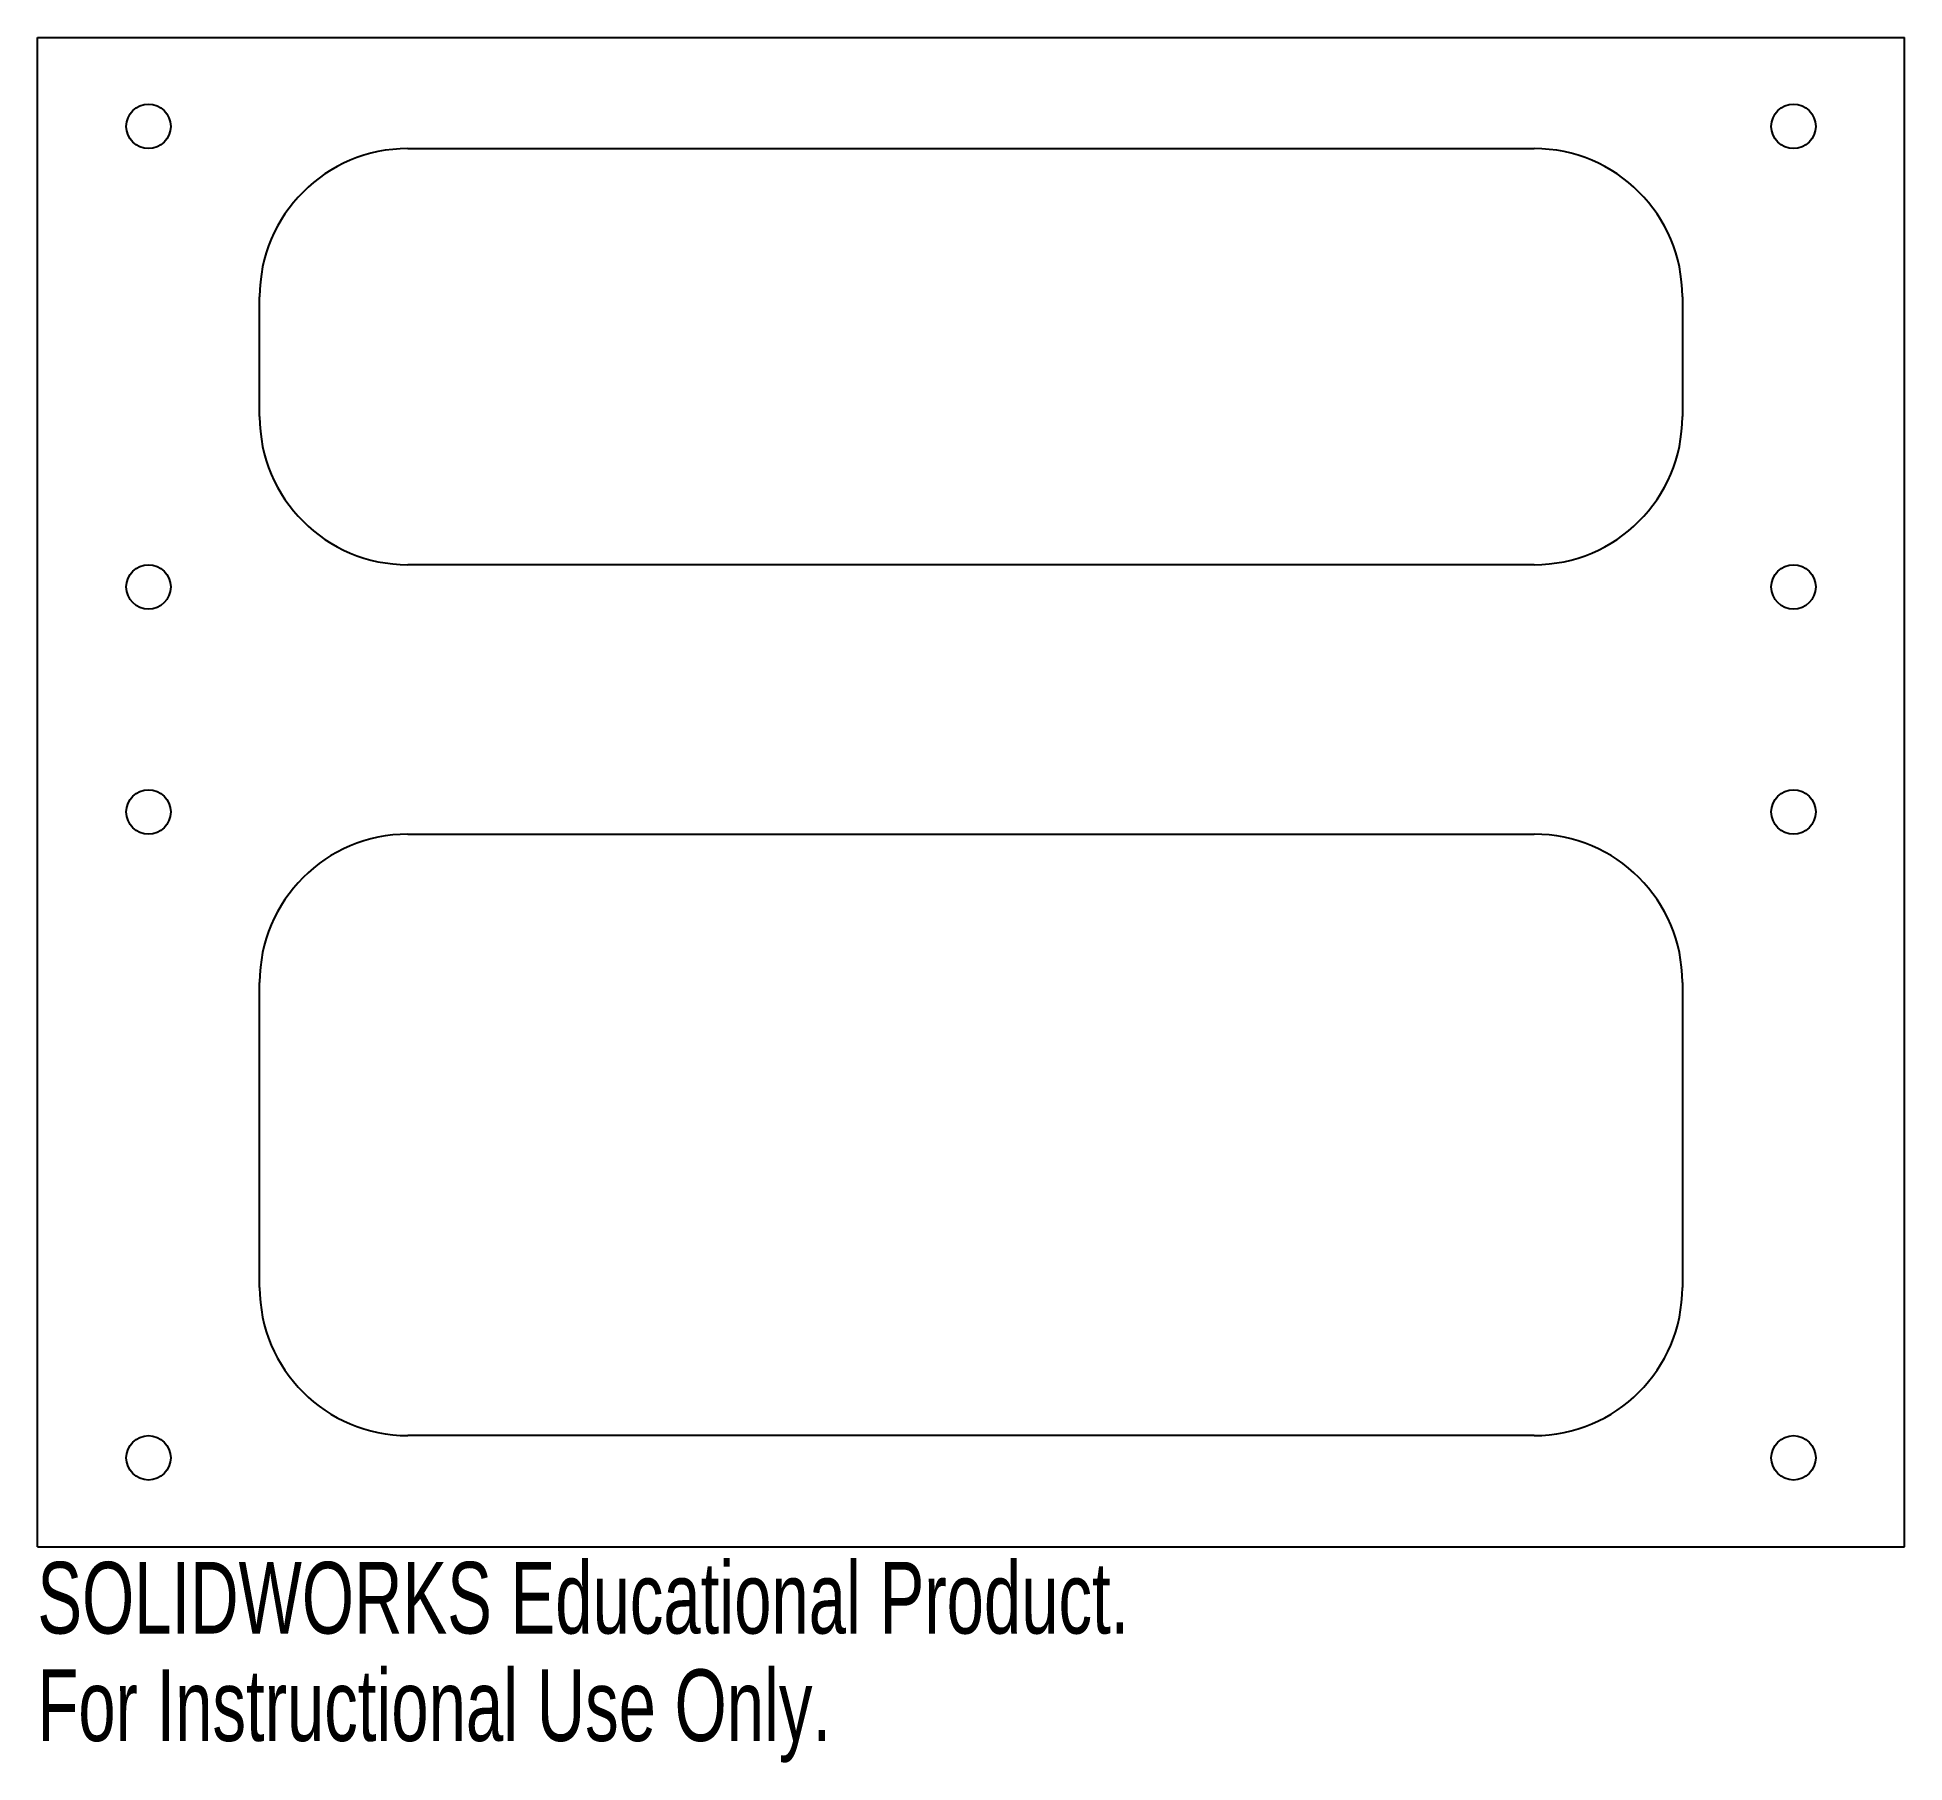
# Model space of a CAD drawing. Header units: millimetres. Extents: x 0 to 126, y -23 to 93.
import ezdxf

# ---------------------------------------------------------------- set-up
doc = ezdxf.new("R2010")
doc.units = ezdxf.units.MM
doc.styles.add('SLDTEXTSTYLE0', font='TXT', dxfattribs={"width": 0.7})

msp = doc.modelspace()

# ---------------------------------------------------------------- linework, layer by layer
at = {"color": 7, "linetype": 'Continuous', "lineweight": 25}
for p, q in [((0, 93.25), (126, 93.25)), ((0, -8.57), (0, 93.25)), ((126, -8.57), (126, 93.25)), ((25, 85.75), (101, 85.75)), ((15, 67.68), (15, 75.75)), ((111, 75.75), (111, 67.68)), ((101, 57.68), (25, 57.68)), ((25, 39.5), (101, 39.5)), ((15, 8.93), (15, 29.5)), ((111, 29.5), (111, 8.93)), ((101, -1.07), (25, -1.07)), ((0, -8.57), (126, -8.57))]:
    msp.add_line(p, q, dxfattribs=at)
for centre in [(7.5, 87.25), (118.5, 87.25), (7.5, 56.18), (118.5, 56.18), (7.5, 41), (118.5, 41), (7.5, -2.57), (118.5, -2.57)]:
    msp.add_circle(centre, 1.5, dxfattribs=at)
for centre, start, end in [((25, 75.75), 90, 180), ((101, 75.75), 0, 90), ((25, 67.68), 180, 270), ((101, 67.68), 270, 0), ((25, 29.5), 90, 180), ((101, 29.5), 0, 90), ((25, 8.93), 180, 270), ((101, 8.93), 270, 0)]:
    msp.add_arc(centre, 10, start, end, dxfattribs=at)

# ---------------------------------------------------------------- texts
at = {"color": 7, "linetype": 'Continuous', "char_height": 4.8336, "attachment_point": 1, "style": 'SLDTEXTSTYLE0'}
for s, insert in [('SOLIDWORKS Educational Product.', (0, -9.59)), ('For Instructional Use Only.', (0, -16.84))]:
    msp.add_mtext(s, dxfattribs=dict(at, insert=insert))

doc.saveas('drawing.dxf')
